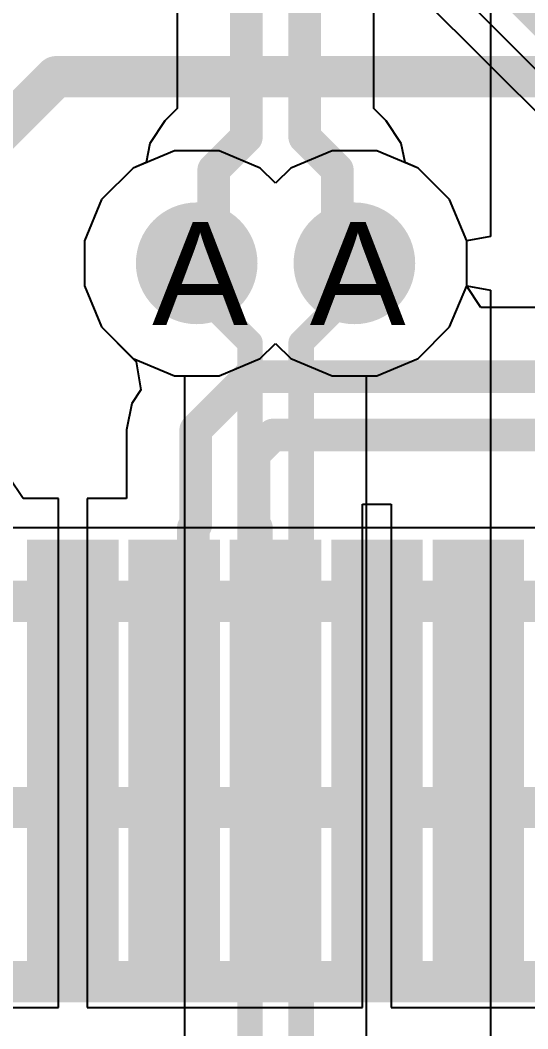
# Model space of a CAD drawing. Header units: inches. Extents: x 0 to 5271, y 0 to 5417.
# Drawn here: x 61.274 to 63.779, y 70.817 to 75.788 of the extents above; entities that cross this region are included whole.
import ezdxf

# ---------------------------------------------------------------- set-up
doc = ezdxf.new("R2010")
doc.units = ezdxf.units.IN
for name, color, linetype in [('Bottom Layer', 5, 'Continuous'), ('Drill Drawing', 1, 'Continuous'), ('L2_GND1', 16, 'Continuous'), ('L3_SIG1', 76, 'Continuous'), ('L4_PWR', 90, 'Continuous'), ('L5_GND2', 156, 'Continuous'), ('L6_SIG2', 130, 'Continuous'), ('L7_GND3', 216, 'Continuous'), ('Top Layer', 1, 'Continuous'), ('Top Paste', 8, 'Continuous'), ('Top Solder', 216, 'Continuous'), ('Via Holes', 16, 'Continuous')]:
    doc.layers.add(name, color=color, linetype=linetype)
doc.styles.add('Arial', font='', dxfattribs={"height": 0.2})
doc.styles.get('Arial').set_extended_font_data('Arial')

# ---------------------------------------------------------------- blocks, each defined once
blk = doc.blocks.new('AS0B826_S78B_7H_23')
at = {"layer": 'Top Layer'}
for points in [[(-12.6749, 19.131), (-12.3249, 19.131), (-12.3249, 17.131), (-12.6749, 17.131)], [(-12.1751, 19.131), (-11.8251, 19.131), (-11.8251, 17.131), (-12.1751, 17.131)], [(-11.6752, 19.131), (-11.3252, 19.131), (-11.3252, 17.131), (-11.6752, 17.131)], [(-11.1751, 19.131), (-10.8251, 19.131), (-10.8251, 17.131), (-11.1751, 17.131)], [(-10.6752, 19.131), (-10.3252, 19.131), (-10.3252, 17.131), (-10.6752, 17.131)]]:
    blk.add_hatch(color=1, dxfattribs=at).paths.add_polyline_path(points)
at = {"layer": 'Top Paste'}
for points in [[(-12.6749, 19.131), (-12.3249, 19.131), (-12.3249, 17.131), (-12.6749, 17.131)], [(-12.1751, 19.131), (-11.8251, 19.131), (-11.8251, 17.131), (-12.1751, 17.131)], [(-11.6752, 19.131), (-11.3252, 19.131), (-11.3252, 17.131), (-11.6752, 17.131)], [(-11.1751, 19.131), (-10.8251, 19.131), (-10.8251, 17.131), (-11.1751, 17.131)], [(-10.6752, 19.131), (-10.3252, 19.131), (-10.3252, 17.131), (-10.6752, 17.131)]]:
    blk.add_hatch(color=8, dxfattribs=at).paths.add_polyline_path(points)
at = {"layer": 'Top Solder'}
for points in [[(-12.7257, 19.1818), (-12.2741, 19.1818), (-12.2741, 17.0802), (-12.7257, 17.0802)], [(-12.2259, 19.1818), (-11.7743, 19.1818), (-11.7743, 17.0802), (-12.2259, 17.0802)], [(-11.726, 19.1818), (-11.2744, 19.1818), (-11.2744, 17.0802), (-11.726, 17.0802)], [(-11.2259, 19.1818), (-10.7743, 19.1818), (-10.7743, 17.0802), (-11.2259, 17.0802)], [(-10.726, 19.1818), (-10.2744, 19.1818), (-10.2744, 17.0802), (-10.726, 17.0802)]]:
    blk.add_hatch(color=216, dxfattribs=at).paths.add_polyline_path(points)

msp = doc.modelspace()

# ---------------------------------------------------------------- hatches: boundary and pattern name
at = {"layer": 'Bottom Layer'}
h = msp.add_hatch(color=5, dxfattribs=at)
edge = h.paths.add_edge_path()
edge.add_arc((62.1452, 74.5896), 0.3, 0, 360)
h = msp.add_hatch(color=5, dxfattribs=at)
edge = h.paths.add_edge_path()
edge.add_arc((62.923, 74.5896), 0.3, 0, 360)
at = {"layer": 'L2_GND1'}
h = msp.add_hatch(color=16, dxfattribs=at)
edge = h.paths.add_edge_path()
edge.add_arc((62.1452, 74.5896), 0.3, 0, 360)
h = msp.add_hatch(color=16, dxfattribs=at)
edge = h.paths.add_edge_path()
edge.add_arc((62.923, 74.5896), 0.3, 0, 360)
at = {"layer": 'L3_SIG1'}
h = msp.add_hatch(color=76, dxfattribs=at)
edge = h.paths.add_edge_path()
edge.add_arc((62.1452, 74.5896), 0.3, 0, 360)
h = msp.add_hatch(color=76, dxfattribs=at)
edge = h.paths.add_edge_path()
edge.add_arc((62.923, 74.5896), 0.3, 0, 360)
at = {"layer": 'L4_PWR'}
h = msp.add_hatch(color=90, dxfattribs=at)
edge = h.paths.add_edge_path()
edge.add_arc((62.1452, 74.5896), 0.3, 0, 360)
h = msp.add_hatch(color=90, dxfattribs=at)
edge = h.paths.add_edge_path()
edge.add_arc((62.923, 74.5896), 0.3, 0, 360)
at = {"layer": 'L5_GND2'}
h = msp.add_hatch(color=156, dxfattribs=at)
edge = h.paths.add_edge_path()
edge.add_arc((62.1452, 74.5896), 0.3, 0, 360)
h = msp.add_hatch(color=156, dxfattribs=at)
edge = h.paths.add_edge_path()
edge.add_arc((62.923, 74.5896), 0.3, 0, 360)
at = {"layer": 'L6_SIG2'}
h = msp.add_hatch(color=130, dxfattribs=at)
edge = h.paths.add_edge_path()
edge.add_arc((62.1452, 74.5896), 0.3, 0, 360)
h = msp.add_hatch(color=130, dxfattribs=at)
edge = h.paths.add_edge_path()
edge.add_arc((62.923, 74.5896), 0.3, 0, 360)
at = {"layer": 'L7_GND3'}
h = msp.add_hatch(color=216, dxfattribs=at)
edge = h.paths.add_edge_path()
edge.add_arc((62.1452, 74.5896), 0.3, 0, 360)
h = msp.add_hatch(color=216, dxfattribs=at)
edge = h.paths.add_edge_path()
edge.add_arc((62.923, 74.5896), 0.3, 0, 360)
at = {"layer": 'Top Layer'}
h = msp.add_hatch(color=1, dxfattribs=at)
edge = h.paths.add_edge_path()
edge.add_arc((62.1452, 74.5896), 0.3, 0, 360)
h = msp.add_hatch(color=1, dxfattribs=at)
edge = h.paths.add_edge_path()
edge.add_arc((62.923, 74.5896), 0.3, 0, 360)
at = {"layer": 'Via Holes'}
h = msp.add_hatch(color=7, dxfattribs=at)
edge = h.paths.add_edge_path()
edge.add_arc((62.1452, 74.5896), 0.15, 0, 360)
h = msp.add_hatch(color=7, dxfattribs=at)
edge = h.paths.add_edge_path()
edge.add_arc((62.923, 74.5896), 0.15, 0, 360)

# ---------------------------------------------------------------- linework, layer by layer
at = {"layer": 'Bottom Layer'}
for points in [[(60.6806, 74.7389, 0.2032, 0.2032, 0), (61.4511, 75.5094, 0.2032, 0.2032, 0)], [(61.4511, 75.5094, 0.2032, 0.2032, 0), (98.1547, 75.5094, 0.2032, 0.2032, 0)]]:
    msp.add_lwpolyline(points, format="xyseb", dxfattribs=at)
msp.add_lwpolyline([(61.4003, 75.5094, 0.1016, 0.1016, 1), (61.5019, 75.5094, 0.1016, 0.1016, 1)], format="xyseb", close=True, dxfattribs=at)
msp.add_lwpolyline([(61.4003, 75.5094, 0.1016, 0.1016, 1), (61.5019, 75.5094, 0.1016, 0.1016, 1)], format="xyseb", close=True, dxfattribs=at)
at = {"layer": 'L2_GND1'}
for p, q in [((63.5946, 77.8532), (63.5946, 74.7223)), ((62.035, 75.1436), (61.8313, 75.0592)), ((62.2554, 75.1436), (62.035, 75.1436)), ((62.459, 75.0592), (62.2554, 75.1436)), ((62.8128, 75.1436), (62.6091, 75.0592)), ((63.0332, 75.1436), (62.8128, 75.1436)), ((63.2368, 75.0592), (63.0332, 75.1436)), ((61.8313, 75.0592), (61.6755, 74.9034)), ((62.5341, 74.9842), (62.459, 75.0592)), ((62.6091, 75.0592), (62.5341, 74.9842)), ((63.3926, 74.9034), (63.2368, 75.0592)), ((61.6755, 74.9034), (61.5912, 74.6998)), ((63.477, 74.6998), (63.3926, 74.9034)), ((63.5946, 74.7223), (63.477, 74.6998)), ((61.5912, 74.6998), (61.5912, 74.4794)), ((61.5912, 74.4794), (61.6755, 74.2758)), ((63.3926, 74.2758), (63.477, 74.4794)), ((63.477, 74.4794), (63.5946, 74.4569)), ((63.5946, 74.4569), (63.5946, 65.8005)), ((61.6755, 74.2758), (61.8313, 74.1199)), ((63.2368, 74.1199), (63.3926, 74.2758)), ((62.459, 74.1199), (62.5341, 74.195)), ((62.5341, 74.195), (62.6091, 74.1199)), ((61.8313, 74.1199), (62.035, 74.0356)), ((62.2554, 74.0356), (62.459, 74.1199)), ((62.6091, 74.1199), (62.8128, 74.0356)), ((63.0332, 74.0356), (63.2368, 74.1199)), ((62.035, 74.0356), (62.2554, 74.0356)), ((62.8128, 74.0356), (63.0332, 74.0356))]:
    msp.add_line(p, q, dxfattribs=at)
at = {"layer": 'L3_SIG1'}
for p, q in [((60.0271, 79.1293), (71.7218, 67.4346)), ((62.035, 75.1436), (61.8313, 75.0592)), ((62.2554, 75.1436), (62.035, 75.1436)), ((62.459, 75.0592), (62.2554, 75.1436)), ((62.8128, 75.1436), (62.6091, 75.0592)), ((63.0332, 75.1436), (62.8128, 75.1436)), ((63.2368, 75.0592), (63.0332, 75.1436)), ((61.8313, 75.0592), (61.6755, 74.9034)), ((62.5341, 74.9842), (62.459, 75.0592)), ((62.6091, 75.0592), (62.5341, 74.9842)), ((63.3926, 74.9034), (63.2368, 75.0592)), ((61.6755, 74.9034), (61.5912, 74.6998)), ((63.477, 74.6998), (63.3926, 74.9034)), ((61.5912, 74.6998), (61.5912, 74.4794)), ((63.477, 74.4794), (63.477, 74.6998)), ((61.5912, 74.4794), (61.6755, 74.2758)), ((63.3926, 74.2758), (63.477, 74.4794)), ((61.6755, 74.2758), (61.8313, 74.1199)), ((63.2368, 74.1199), (63.3926, 74.2758)), ((61.8313, 74.1199), (62.035, 74.0356)), ((63.0332, 74.0356), (63.2368, 74.1199)), ((62.035, 74.0356), (62.0848, 74.0356)), ((62.0848, 74.0356), (62.0848, 69.2311)), ((62.9834, 53.3077), (62.9834, 74.0356)), ((62.9834, 74.0356), (63.0332, 74.0356))]:
    msp.add_line(p, q, dxfattribs=at)
for points in [[(54.2636, 85.4055, 0.2032, 0.2032, 0), (71.9782, 67.691, 0.2032, 0.2032, 0)], [(62.1452, 74.4612, 0.1256, 0.1256, 0), (62.1452, 74.5896, 0.1256, 0.1256, 0)], [(62.923, 74.4612, 0.1256, 0.1256, 0), (62.923, 74.5896, 0.1256, 0.1256, 0)], [(62.1452, 74.4612, 0.1256, 0.1256, 0), (62.4078, 74.1986, 0.1256, 0.1256, 0)], [(62.6604, 74.1986, 0.1256, 0.1256, 0), (62.923, 74.4612, 0.1256, 0.1256, 0)], [(62.4078, 52.8171, 0.1256, 0.1256, 0), (62.4078, 74.1986, 0.1256, 0.1256, 0)], [(62.6604, 53.3077, 0.1256, 0.1256, 0), (62.6604, 74.1986, 0.1256, 0.1256, 0)]]:
    msp.add_lwpolyline(points, format="xyseb", dxfattribs=at)
for points in [[(62.1138, 74.5896, 0.0628, 0.0628, 1), (62.1766, 74.5896, 0.0628, 0.0628, 1)], [(62.8916, 74.5896, 0.0628, 0.0628, 1), (62.9543, 74.5896, 0.0628, 0.0628, 1)], [(62.1138, 74.4612, 0.0628, 0.0628, 1), (62.1766, 74.4612, 0.0628, 0.0628, 1)], [(62.1138, 74.4612, 0.0628, 0.0628, 1), (62.1766, 74.4612, 0.0628, 0.0628, 1)], [(62.8916, 74.4612, 0.0628, 0.0628, 1), (62.9543, 74.4612, 0.0628, 0.0628, 1)], [(62.8916, 74.4612, 0.0628, 0.0628, 1), (62.9543, 74.4612, 0.0628, 0.0628, 1)], [(62.3764, 74.1986, 0.0628, 0.0628, 1), (62.4392, 74.1986, 0.0628, 0.0628, 1)], [(62.3764, 74.1986, 0.0628, 0.0628, 1), (62.4392, 74.1986, 0.0628, 0.0628, 1)], [(62.629, 74.1986, 0.0628, 0.0628, 1), (62.6918, 74.1986, 0.0628, 0.0628, 1)], [(62.629, 74.1986, 0.0628, 0.0628, 1), (62.6918, 74.1986, 0.0628, 0.0628, 1)]]:
    msp.add_lwpolyline(points, format="xyseb", close=True, dxfattribs=at)
at = {"layer": 'L4_PWR'}
for p, q in [((62.035, 75.1436), (61.8313, 75.0592)), ((62.2554, 75.1436), (62.035, 75.1436)), ((62.459, 75.0592), (62.2554, 75.1436)), ((62.8128, 75.1436), (62.6091, 75.0592)), ((63.0332, 75.1436), (62.8128, 75.1436)), ((63.2368, 75.0592), (63.0332, 75.1436)), ((61.8313, 75.0592), (61.6755, 74.9034)), ((62.5341, 74.9842), (62.459, 75.0592)), ((62.6091, 75.0592), (62.5341, 74.9842)), ((63.3926, 74.9034), (63.2368, 75.0592)), ((61.6755, 74.9034), (61.5912, 74.6998)), ((63.477, 74.6998), (63.3926, 74.9034)), ((61.5912, 74.6998), (61.5912, 74.4794)), ((63.477, 74.4794), (63.477, 74.6998)), ((61.5912, 74.4794), (61.6755, 74.2758)), ((63.3926, 74.2758), (63.477, 74.4794)), ((61.6755, 74.2758), (61.8313, 74.1199)), ((63.2368, 74.1199), (63.3926, 74.2758)), ((62.459, 74.1199), (62.5341, 74.195)), ((62.5341, 74.195), (62.6091, 74.1199)), ((61.8313, 74.1199), (62.035, 74.0356)), ((62.2554, 74.0356), (62.459, 74.1199)), ((62.6091, 74.1199), (62.8128, 74.0356)), ((63.0332, 74.0356), (63.2368, 74.1199)), ((62.035, 74.0356), (62.2554, 74.0356)), ((62.8128, 74.0356), (63.0332, 74.0356))]:
    msp.add_line(p, q, dxfattribs=at)
at = {"layer": 'L5_GND2'}
for p, q in [((62.035, 75.1436), (61.8313, 75.0592)), ((62.2554, 75.1436), (62.035, 75.1436)), ((62.459, 75.0592), (62.2554, 75.1436)), ((62.8128, 75.1436), (62.6091, 75.0592)), ((63.0332, 75.1436), (62.8128, 75.1436)), ((63.2368, 75.0592), (63.0332, 75.1436)), ((61.8313, 75.0592), (61.6755, 74.9034)), ((62.5341, 74.9842), (62.459, 75.0592)), ((62.6091, 75.0592), (62.5341, 74.9842)), ((63.3926, 74.9034), (63.2368, 75.0592)), ((61.6755, 74.9034), (61.5912, 74.6998)), ((63.477, 74.6998), (63.3926, 74.9034)), ((61.5912, 74.6998), (61.5912, 74.4794)), ((63.477, 74.4794), (63.477, 74.6998)), ((61.5912, 74.4794), (61.6755, 74.2758)), ((63.3926, 74.2758), (63.477, 74.4794)), ((61.6755, 74.2758), (61.8313, 74.1199)), ((63.2368, 74.1199), (63.3926, 74.2758)), ((62.459, 74.1199), (62.5341, 74.195)), ((62.5341, 74.195), (62.6091, 74.1199)), ((61.8313, 74.1199), (62.035, 74.0356)), ((62.2554, 74.0356), (62.459, 74.1199)), ((62.6091, 74.1199), (62.8128, 74.0356)), ((63.0332, 74.0356), (63.2368, 74.1199)), ((62.035, 74.0356), (62.2554, 74.0356)), ((62.8128, 74.0356), (63.0332, 74.0356))]:
    msp.add_line(p, q, dxfattribs=at)
at = {"layer": 'L6_SIG2'}
for p, q in [((62.035, 75.1436), (61.8313, 75.0592)), ((62.2554, 75.1436), (62.035, 75.1436)), ((62.459, 75.0592), (62.2554, 75.1436)), ((62.8128, 75.1436), (62.6091, 75.0592)), ((63.0332, 75.1436), (62.8128, 75.1436)), ((63.2368, 75.0592), (63.0332, 75.1436)), ((61.8313, 75.0592), (61.6755, 74.9034)), ((62.5341, 74.9842), (62.459, 75.0592)), ((62.6091, 75.0592), (62.5341, 74.9842)), ((63.3926, 74.9034), (63.2368, 75.0592)), ((61.6755, 74.9034), (61.5912, 74.6998)), ((63.477, 74.6998), (63.3926, 74.9034)), ((61.5912, 74.6998), (61.5912, 74.4794)), ((63.477, 74.4794), (63.477, 74.6998)), ((61.5912, 74.4794), (61.6755, 74.2758)), ((63.3926, 74.2758), (63.477, 74.4794)), ((61.6755, 74.2758), (61.8313, 74.1199)), ((63.2368, 74.1199), (63.3926, 74.2758)), ((62.459, 74.1199), (62.5341, 74.195)), ((62.5341, 74.195), (62.6091, 74.1199)), ((61.8313, 74.1199), (62.035, 74.0356)), ((62.2554, 74.0356), (62.459, 74.1199)), ((62.6091, 74.1199), (62.8128, 74.0356)), ((63.0332, 74.0356), (63.2368, 74.1199)), ((62.035, 74.0356), (62.2554, 74.0356)), ((62.8128, 74.0356), (63.0332, 74.0356)), ((64.5944, 73.286), (61.2306, 73.286))]:
    msp.add_line(p, q, dxfattribs=at)
for points in [[(58.8907, 72.9234, 0.2032, 0.2032, 0), (64.7446, 72.9234, 0.2032, 0.2032, 0)], [(58.905, 71.9074, 0.2032, 0.2032, 0), (65.4315, 71.9074, 0.2032, 0.2032, 0)], [(59.0763, 71.0484, 0.2032, 0.2032, 0), (67.8124, 71.0484, 0.2032, 0.2032, 0)]]:
    msp.add_lwpolyline(points, format="xyseb", dxfattribs=at)
at = {"layer": 'L7_GND3'}
for p, q in [((58.5585, 80.8057), (78.5659, 60.7983)), ((62.035, 75.1436), (61.8313, 75.0592)), ((62.2554, 75.1436), (62.035, 75.1436)), ((62.459, 75.0592), (62.2554, 75.1436)), ((62.8128, 75.1436), (62.6091, 75.0592)), ((63.0332, 75.1436), (62.8128, 75.1436)), ((63.2368, 75.0592), (63.0332, 75.1436)), ((61.8313, 75.0592), (61.6755, 74.9034)), ((62.5341, 74.9842), (62.459, 75.0592)), ((62.6091, 75.0592), (62.5341, 74.9842)), ((63.3926, 74.9034), (63.2368, 75.0592)), ((61.6755, 74.9034), (61.5912, 74.6998)), ((63.477, 74.6998), (63.3926, 74.9034)), ((61.5912, 74.6998), (61.5912, 74.4794)), ((63.477, 74.4794), (63.477, 74.6998)), ((61.5912, 74.4794), (61.6755, 74.2758)), ((63.3926, 74.2758), (63.477, 74.4794)), ((61.6755, 74.2758), (61.8313, 74.1199)), ((63.2368, 74.1199), (63.3926, 74.2758)), ((62.459, 74.1199), (62.5341, 74.195)), ((62.5341, 74.195), (62.6091, 74.1199)), ((61.8313, 74.1199), (62.035, 74.0356)), ((62.2554, 74.0356), (62.459, 74.1199)), ((62.6091, 74.1199), (62.8128, 74.0356)), ((63.0332, 74.0356), (63.2368, 74.1199)), ((62.035, 74.0356), (62.2554, 74.0356)), ((62.8128, 74.0356), (63.0332, 74.0356))]:
    msp.add_line(p, q, dxfattribs=at)
at = {"layer": 'Top Layer'}
for p, q in [((62.0492, 78.172), (62.0492, 75.3524)), ((63.0189, 75.3524), (63.0189, 77.6568)), ((62.0492, 75.3524), (61.9881, 75.2913)), ((63.08, 75.2913), (63.0189, 75.3524)), ((61.9881, 75.2913), (61.9142, 75.1807)), ((63.1539, 75.1807), (63.08, 75.2913)), ((63.08, 75.2913), (63.08, 75.2913)), ((61.9142, 75.1807), (61.8953, 75.0858)), ((63.1728, 75.0858), (63.1539, 75.1807)), ((61.8953, 75.0858), (61.8313, 75.0592)), ((63.2368, 75.0592), (63.1728, 75.0858)), ((61.8313, 75.0592), (61.6755, 74.9034)), ((63.3926, 74.9034), (63.2368, 75.0592)), ((61.6755, 74.9034), (61.5912, 74.6998)), ((63.477, 74.6998), (63.3926, 74.9034)), ((61.5912, 74.6998), (61.5912, 74.4794)), ((63.477, 74.4794), (63.477, 74.6998)), ((61.5912, 74.4794), (61.6755, 74.2758)), ((63.4764, 74.4779), (63.477, 74.4794)), ((63.5469, 74.3723), (63.4764, 74.4779)), ((68.723, 74.3723), (63.5469, 74.3723)), ((61.6755, 74.2758), (61.8306, 74.1207)), ((61.8306, 74.1207), (61.8465, 74.1041)), ((61.8465, 74.1041), (61.8703, 73.9663)), ((61.8703, 73.9663), (61.8253, 73.8991)), ((61.8253, 73.8991), (61.7994, 73.7686)), ((61.7994, 73.7686), (61.7994, 73.7686)), ((61.7994, 73.7686), (61.7994, 73.43)), ((61.2887, 73.43), (61.2182, 73.5356)), ((61.4633, 73.43), (61.2887, 73.43)), ((61.4633, 70.922), (61.4633, 73.43)), ((61.7994, 73.43), (61.6053, 73.43)), ((61.6053, 73.43), (61.6053, 70.922)), ((62.9632, 70.922), (62.9632, 73.4027)), ((62.9632, 73.4027), (63.1052, 73.4027)), ((63.1052, 73.4027), (63.1052, 70.922)), ((60.1054, 70.922), (61.4633, 70.922)), ((61.6053, 70.922), (62.9632, 70.922)), ((63.1052, 70.922), (65.4633, 70.922))]:
    msp.add_line(p, q, dxfattribs=at)
for points in [[(62.3902, 75.2112, 0.1608, 0.1608, 0), (62.3902, 78.4448, 0.1608, 0.1608, 0)], [(62.6779, 75.2112, 0.1608, 0.1608, 0), (62.6779, 77.6568, 0.1608, 0.1608, 0)], [(62.2292, 75.0502, 0.1608, 0.1608, 0), (62.3902, 75.2112, 0.1608, 0.1608, 0)], [(62.6779, 75.2112, 0.1608, 0.1608, 0), (62.8389, 75.0502, 0.1608, 0.1608, 0)], [(62.2292, 74.6736, 0.1608, 0.1608, 0), (62.2292, 75.0502, 0.1608, 0.1608, 0)], [(62.8389, 74.6736, 0.1608, 0.1608, 0), (62.8389, 75.0502, 0.1608, 0.1608, 0)], [(62.1452, 74.5896, 0.1608, 0.1608, 0), (62.2292, 74.6736, 0.1608, 0.1608, 0)], [(62.8389, 74.6736, 0.1608, 0.1608, 0), (62.923, 74.5896, 0.1608, 0.1608, 0)], [(62.1403, 73.7686, 0.1608, 0.1608, 0), (62.4031, 74.0314, 0.1608, 0.1608, 0)], [(62.4031, 74.0314, 0.1608, 0.1608, 0), (68.723, 74.0314, 0.1608, 0.1608, 0)], [(62.1403, 73.2982, 0.1608, 0.1608, 0), (62.1403, 73.7686, 0.1608, 0.1608, 0)], [(62.4281, 73.6494, 0.1608, 0.1608, 0), (62.5223, 73.7436, 0.1608, 0.1608, 0)], [(62.5223, 73.7436, 0.1608, 0.1608, 0), (68.6038, 73.7436, 0.1608, 0.1608, 0)], [(62.4281, 73.2982, 0.1608, 0.1608, 0), (62.4281, 73.6494, 0.1608, 0.1608, 0)], [(62.1289, 73.2868, 0.1608, 0.1608, 0), (62.1403, 73.2982, 0.1608, 0.1608, 0)], [(62.1289, 72.2706, 0.1608, 0.1608, 0), (62.1289, 73.2868, 0.1608, 0.1608, 0)], [(62.4281, 73.2982, 0.1608, 0.1608, 0), (62.4395, 73.2868, 0.1608, 0.1608, 0)], [(62.4395, 72.2706, 0.1608, 0.1608, 0), (62.4395, 73.2868, 0.1608, 0.1608, 0)], [(62.0343, 72.176, 0.1608, 0.1608, 0), (62.1289, 72.2706, 0.1608, 0.1608, 0)], [(62.4395, 72.2706, 0.1608, 0.1608, 0), (62.5341, 72.176, 0.1608, 0.1608, 0)], [(62.4395, 71.6207, 0.1608, 0.1608, 0), (62.5342, 71.526, 0.1608, 0.1608, 0)]]:
    msp.add_lwpolyline(points, format="xyseb", dxfattribs=at)
for points in [[(62.35, 75.2112, 0.0804, 0.0804, 1), (62.4304, 75.2112, 0.0804, 0.0804, 1)], [(62.35, 75.2112, 0.0804, 0.0804, 1), (62.4304, 75.2112, 0.0804, 0.0804, 1)], [(62.6378, 75.2112, 0.0804, 0.0804, 1), (62.7181, 75.2112, 0.0804, 0.0804, 1)], [(62.6378, 75.2112, 0.0804, 0.0804, 1), (62.7181, 75.2112, 0.0804, 0.0804, 1)], [(62.189, 75.0502, 0.0804, 0.0804, 1), (62.2694, 75.0502, 0.0804, 0.0804, 1)], [(62.189, 75.0502, 0.0804, 0.0804, 1), (62.2694, 75.0502, 0.0804, 0.0804, 1)], [(62.7987, 75.0502, 0.0804, 0.0804, 1), (62.8791, 75.0502, 0.0804, 0.0804, 1)], [(62.7987, 75.0502, 0.0804, 0.0804, 1), (62.8791, 75.0502, 0.0804, 0.0804, 1)], [(62.189, 74.6736, 0.0804, 0.0804, 1), (62.2694, 74.6736, 0.0804, 0.0804, 1)], [(62.189, 74.6736, 0.0804, 0.0804, 1), (62.2694, 74.6736, 0.0804, 0.0804, 1)], [(62.7987, 74.6736, 0.0804, 0.0804, 1), (62.8791, 74.6736, 0.0804, 0.0804, 1)], [(62.7987, 74.6736, 0.0804, 0.0804, 1), (62.8791, 74.6736, 0.0804, 0.0804, 1)], [(62.105, 74.5896, 0.0804, 0.0804, 1), (62.1854, 74.5896, 0.0804, 0.0804, 1)], [(62.8828, 74.5896, 0.0804, 0.0804, 1), (62.9632, 74.5896, 0.0804, 0.0804, 1)], [(62.3629, 74.0314, 0.0804, 0.0804, 1), (62.4433, 74.0314, 0.0804, 0.0804, 1)], [(62.3629, 74.0314, 0.0804, 0.0804, 1), (62.4433, 74.0314, 0.0804, 0.0804, 1)], [(62.1001, 73.7686, 0.0804, 0.0804, 1), (62.1805, 73.7686, 0.0804, 0.0804, 1)], [(62.1001, 73.7686, 0.0804, 0.0804, 1), (62.1805, 73.7686, 0.0804, 0.0804, 1)], [(62.4821, 73.7436, 0.0804, 0.0804, 1), (62.5625, 73.7436, 0.0804, 0.0804, 1)], [(62.4821, 73.7436, 0.0804, 0.0804, 1), (62.5625, 73.7436, 0.0804, 0.0804, 1)], [(62.3879, 73.6494, 0.0804, 0.0804, 1), (62.4683, 73.6494, 0.0804, 0.0804, 1)], [(62.3879, 73.6494, 0.0804, 0.0804, 1), (62.4683, 73.6494, 0.0804, 0.0804, 1)], [(62.0887, 73.2868, 0.0804, 0.0804, 1), (62.1691, 73.2868, 0.0804, 0.0804, 1)], [(62.0887, 73.2868, 0.0804, 0.0804, 1), (62.1691, 73.2868, 0.0804, 0.0804, 1)], [(62.1001, 73.2982, 0.0804, 0.0804, 1), (62.1805, 73.2982, 0.0804, 0.0804, 1)], [(62.1001, 73.2982, 0.0804, 0.0804, 1), (62.1805, 73.2982, 0.0804, 0.0804, 1)], [(62.3879, 73.2982, 0.0804, 0.0804, 1), (62.4683, 73.2982, 0.0804, 0.0804, 1)], [(62.3879, 73.2982, 0.0804, 0.0804, 1), (62.4683, 73.2982, 0.0804, 0.0804, 1)], [(62.3993, 73.2868, 0.0804, 0.0804, 1), (62.4797, 73.2868, 0.0804, 0.0804, 1)], [(62.3993, 73.2868, 0.0804, 0.0804, 1), (62.4797, 73.2868, 0.0804, 0.0804, 1)], [(62.0887, 72.2706, 0.0804, 0.0804, 1), (62.1691, 72.2706, 0.0804, 0.0804, 1)], [(62.0887, 72.2706, 0.0804, 0.0804, 1), (62.1691, 72.2706, 0.0804, 0.0804, 1)], [(62.3993, 72.2706, 0.0804, 0.0804, 1), (62.4797, 72.2706, 0.0804, 0.0804, 1)], [(62.3993, 72.2706, 0.0804, 0.0804, 1), (62.4797, 72.2706, 0.0804, 0.0804, 1)], [(61.9941, 72.176, 0.0804, 0.0804, 1), (62.0745, 72.176, 0.0804, 0.0804, 1)], [(62.4939, 72.176, 0.0804, 0.0804, 1), (62.5743, 72.176, 0.0804, 0.0804, 1)], [(62.3993, 71.6207, 0.0804, 0.0804, 1), (62.4797, 71.6207, 0.0804, 0.0804, 1)], [(62.494, 71.526, 0.0804, 0.0804, 1), (62.5744, 71.526, 0.0804, 0.0804, 1)]]:
    msp.add_lwpolyline(points, format="xyseb", close=True, dxfattribs=at)

# ---------------------------------------------------------------- block references
msp.add_blockref('AS0B826_S78B_7H_23', (74.0344, 54.045))

# ---------------------------------------------------------------- texts
at = {"layer": 'Drill Drawing', "style": 'Arial'}
for p in [(61.9251, 74.2849), (62.7029, 74.2849)]:
    msp.add_text('A', height=0.508, dxfattribs=at).set_placement(p)

doc.saveas('drawing.dxf')
